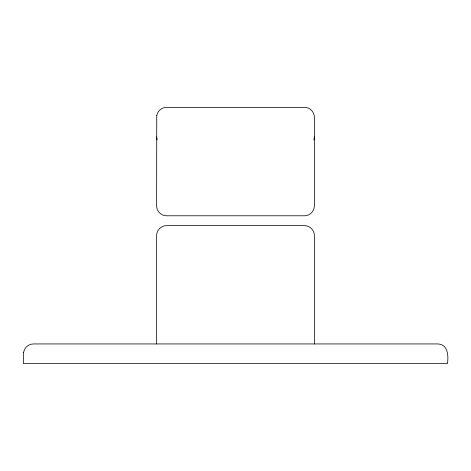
<?xml version="1.0" encoding="UTF-8"?>
<svg xmlns="http://www.w3.org/2000/svg" width="471" height="471" viewBox="0 0 471 471"><rect width="100%" height="100%" fill="white"/><g stroke="black" fill="none" stroke-linecap="round" stroke-linejoin="round"><path stroke-width="0.71" d="M314.363 136.92L313.88 139.964M157.12 139.964L156.637 136.92M314.363 343.942L314.363 235.5C314.463 230.231 309.777 225.544 304.507 225.644L166.493 225.644C161.223 225.544 156.537 230.231 156.637 235.5L156.637 343.942M23.674 352.255L23.55 363.653L447.45 363.653C448.61 355.923 448.003 344.054 437.594 343.942L33.406 343.942C28.696 343.877 24.351 347.592 23.674 352.255M156.755 115.66L156.637 205.927C156.537 211.196 161.223 215.883 166.493 215.783L304.507 215.783C309.777 215.883 314.463 211.196 314.363 205.927L314.363 117.202C314.463 111.933 309.777 107.247 304.507 107.347L166.493 107.347C161.783 107.282 157.432 110.997 156.755 115.66"/></g></svg>
